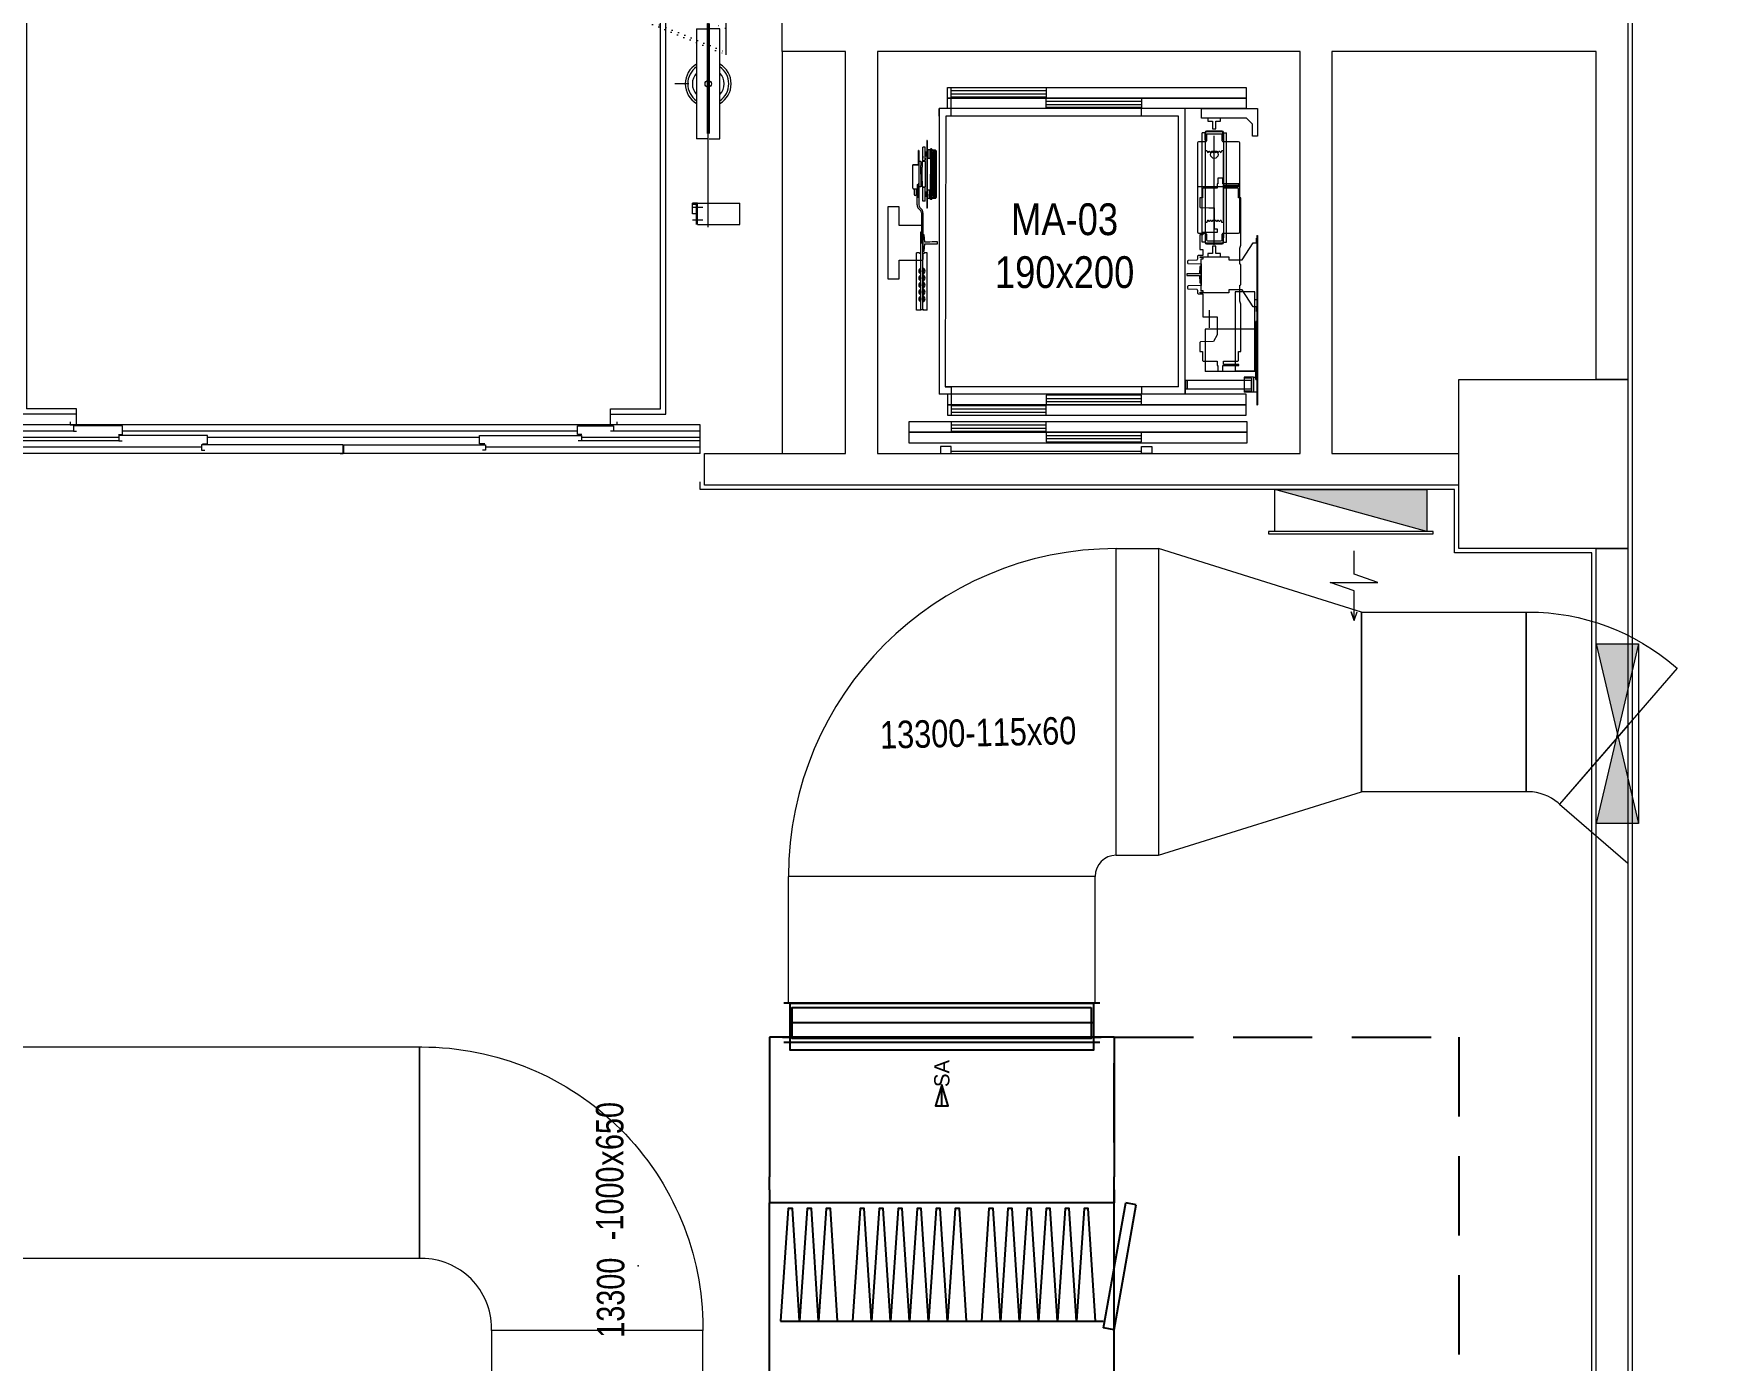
# Model space of a CAD drawing. Extents: x -2365 to 41970, y -230 to 8114.
# Drawn here: x 24722 to 25515, y 2729 to 3356 of the extents above; entities that cross this region are included whole.
import ezdxf
from ezdxf.enums import TextEntityAlignment as Align

# ---------------------------------------------------------------- set-up
doc = ezdxf.new("R2010")
doc.units = 0
doc.header["$LTSCALE"] = 25
doc.linetypes.add('DASHED', pattern=[0.75, 0.5, -0.25])
doc.linetypes.add('DOT2', pattern=[0.125, 0, -0.125])
doc.layers.get('0').update_dxf_attribs({"color": 9, "lineweight": 9})
for name, color, linetype, lineweight in [('00', 9, 'Continuous', 9), ('01', 9, 'Continuous', 9), ('05V', 9, 'Continuous', 9), ('06D', 9, 'Continuous', 9), ('09', 9, 'Continuous', 9), ('14', 9, 'Continuous', 9), ('20', 9, 'DOT2', 9), ('21', 9, 'Continuous', 9), ('32-ekipman', 8, 'Continuous', 9)]:
    doc.layers.add(name, color=color, linetype=linetype, lineweight=lineweight)
doc.styles.add('DEBI-BLOCK', font='arial.ttf', dxfattribs={"width": 0.8})
doc.styles.add('MuuM_TEXT-STANDART', font='ARIALN.TTF')
doc.styles.add('Y200-ARIAL', font='arial.ttf', dxfattribs={"width": 0.8})

# ---------------------------------------------------------------- blocks, each defined once
blk = doc.blocks.new('p-as-01')
at = {"layer": '06D'}
for p, q in [((-542.5, -67), (-542.5, -17)), ((-542.5, -17), (870, -17)), ((-542.5, -117), (-542.5, -67)), ((-542.5, -67), (870, -67)), ((870, -67), (-542.5, -67)), ((-525, -152), (-525, -17)), ((-525, -62), (-525, -17)), ((-525, -17), (-75, -17)), ((-525, -32), (-75, -32)), ((-525, -47), (-75, -47)), ((-75, -62), (-525, -62)), ((-75, -17), (-75, -62)), ((-75, -112), (-75, -67)), ((-75, -67), (375, -67)), ((375, -67), (375, -112)), ((870, -17), (870, -67)), ((870, -67), (870, -117)), ((582, -117), (-582, -117)), ((-582, -152), (-582, -117)), ((870, -117), (-582, -117)), ((-582, -120), (-582, -1432)), ((-550, -152), (-553.5, -1432)), ((550, -152), (-550, -152)), ((-75, -82), (375, -82)), ((-75, -97), (375, -97)), ((375, -112), (-75, -112)), ((375, -152), (375, -117)), ((550, -1432), (550, -152)), ((582, -1467), (582, -117)), ((660, -162), (660, -117)), ((660, -117), (925, -117)), ((925, -117), (925, -247)), ((720, -162), (660, -162)), ((676, -231), (662.5, -231)), ((662.5, -748.1), (662.5, -231)), ((676, -265), (676, -230)), ((679, -230), (679, -265)), ((757, -223), (683, -223)), ((683, -223), (757, -223)), ((757, -226), (683, -226)), ((690, -162), (690, -177)), ((750, -162), (690, -162)), ((690, -177), (712, -177)), ((712, -177), (712, -212)), ((712, -212), (728, -212)), ((872, -162), (720, -162)), ((728, -212), (728, -177)), ((728, -177), (750, -177)), ((750, -177), (750, -162)), ((761, -265), (761, -230)), ((764, -230), (764, -265)), ((764, -231), (777.5, -231)), ((777.5, -748.1), (777.5, -231)), ((900, -190), (872, -162)), ((900, -247), (900, -190)), ((-680, -377), (-680, -315.5)), ((-680, -315.5), (-680, -372)), ((-680, -315.5), (-678, -315.5)), ((-678, -315.5), (-680, -315.5)), ((-678, -377), (-678, -315.5)), ((-678, -315.5), (-678, -367)), ((-658, -364.5), (-658, -299.5)), ((-647, -299.5), (-658, -299.5)), ((-647, -364.5), (-647, -299.5)), ((-640, -267), (-640, -427)), ((-638, -267), (-640, -267)), ((-638, -267), (-638, -427)), ((-635, -312), (-635, -352)), ((-626, -312), (-635, -312)), ((-621, -307), (-626, -312)), ((-626, -312), (-626, -352)), ((-622, -308), (-622, -427)), ((-617.5, -307), (-621, -307)), ((-616.5, -308), (-617.5, -307)), ((-616.5, -308), (-616.5, -427)), ((-613, -313.5), (-599, -313.5)), ((-599, -313.5), (-613, -313.5)), ((-613, -315.5), (-613, -313.5)), ((-613, -313.5), (-613, -315.5)), ((-613, -315.5), (-599, -315.5)), ((-613, -315.5), (-599, -315.5)), ((-598, -318.7), (-598, -316.5)), ((-598, -316.5), (-598, -318.7)), ((-596, -316.5), (-596, -537.5)), ((-596, -537.5), (-596, -316.5)), ((676, -241.1), (676, -728.1)), ((679, -265), (676, -265)), ((678.5, -316.6), (680.5, -314.6)), ((678.5, -652.6), (678.5, -316.6)), ((680.5, -314.6), (684.3, -314.6)), ((684.3, -314.6), (685.8, -320.4)), ((720, -761.6), (720, -245.4)), ((754.2, -320.4), (755.7, -314.6)), ((755.7, -314.6), (759.5, -314.6)), ((759.5, -314.6), (761.5, -316.6)), ((764, -265), (761, -265)), ((761.5, -316.6), (761.5, -652.6)), ((764, -241.1), (764, -728.1)), ((925, -247), (900, -247)), ((-679, -382), (-706.1, -382)), ((-706.1, -493), (-706.1, -382)), ((-706.1, -383), (-678, -383)), ((-680, -372), (-678, -372)), ((-678, -372), (-680, -372)), ((-680, -377), (-680, -372)), ((-678, -377), (-680, -377)), ((-680, -377), (-678, -377)), ((-679, -382), (-679, -377)), ((-678, -367), (-678, -572.4)), ((-668, -367), (-678, -367)), ((-678, -367), (-678, -386.5)), ((-678, -372), (-678, -367)), ((-678, -377), (-678, -372)), ((-668, -367), (-668, -386.5)), ((-668, -427), (-668, -386.5)), ((-668, -396.5), (-668, -395.5)), ((-661.9, -427), (-661.9, -394.1)), ((-661.7, -394.1), (-661.9, -394.1)), ((-661.9, -395.2), (-661.9, -395.2)), ((-645.7, -367.5), (-661.7, -367.5)), ((-661.7, -367.5), (-661.7, -394.1)), ((-658, -342), (-658, -351)), ((-658, -360), (-658, -351)), ((-647, -364.5), (-658, -364.5)), ((-645.5, -320), (-647, -320)), ((-645.5, -344), (-647, -344)), ((-647, -350.9), (-647, -359.1)), ((-645.7, -394.1), (-645.7, -367.5)), ((-645.5, -320), (-645.5, -332)), ((-640, -322), (-645.5, -322)), ((-645.5, -332), (-645.5, -322)), ((-645.5, -332), (-645.5, -342)), ((-645.5, -344), (-645.5, -332)), ((-640, -342), (-645.5, -342)), ((-645.5, -427), (-645.5, -394.1)), ((-645.5, -395.2), (-645.5, -395.2)), ((-635, -322), (-638, -322)), ((-635, -342), (-638, -342)), ((-635, -332), (-635, -322)), ((-635, -332), (-635, -342)), ((-626, -352), (-635, -352)), ((-622, -356), (-626, -352)), ((-616.5, -318.5), (-613.9, -333.5)), ((-613.9, -520.5), (-613.9, -333.5)), ((-610.1, -333.5), (-613.9, -333.5)), ((-607.5, -318.5), (-610.1, -333.5)), ((-610.1, -333.5), (-610.1, -520.5)), ((-607.5, -535.5), (-607.5, -318.5)), ((-602, -318.5), (-607.5, -318.5)), ((-602, -318.5), (-602, -427)), ((-598, -318.7), (-598, -535.2)), ((-598, -318.7), (-598, -535.2)), ((690, -323.6), (690, -323.6)), ((694.2, -320.4), (694.8, -318.1)), ((694.8, -318.1), (697.2, -318.1)), ((697.2, -318.1), (697.8, -320.4)), ((702, -323.6), (702, -323.6)), ((706.2, -320.4), (706.8, -318.1)), ((706.8, -318.1), (709.2, -318.1)), ((709.2, -318.1), (709.8, -320.4)), ((714, -323.6), (714, -323.6)), ((718.2, -320.4), (718.8, -318.1)), ((718.8, -318.1), (721.2, -318.1)), ((721.2, -318.1), (721.8, -320.4)), ((726, -323.6), (726, -323.6)), ((730.2, -320.4), (730.8, -318.1)), ((730.8, -318.1), (733.2, -318.1)), ((733.2, -318.1), (733.8, -320.4)), ((738, -323.6), (738, -323.6)), ((742.2, -320.4), (742.8, -318.1)), ((742.8, -318.1), (745.2, -318.1)), ((745.2, -318.1), (745.8, -320.4)), ((750, -323.6), (750, -323.6)), ((-679, -477), (-679, -473.3)), ((-678, -448.9), (-678, -487)), ((-668, -427), (-668, -487)), ((-661.9, -459.9), (-661.9, -427)), ((-661.9, -458.8), (-661.9, -458.8)), ((-661.7, -459.9), (-661.9, -459.9)), ((-661.7, -459.9), (-661.7, -486.5)), ((-645.7, -486.5), (-645.7, -459.9)), ((-645.7, -459.9), (-645.5, -459.9)), ((-645.5, -459.9), (-645.5, -427)), ((-645.5, -458.8), (-645.5, -458.8)), ((-640, -427), (-640, -587)), ((-638, -427), (-638, -587)), ((-622, -546), (-622, -427)), ((-622, -432), (-622, -427)), ((-616.5, -546), (-616.5, -427)), ((-602, -535.5), (-602, -427)), ((-688.8, -498), (-701.1, -498)), ((-699, -498), (-699, -523.4)), ((-691, -498), (-691, -523.4)), ((-686, -572.4), (-686, -497.1)), ((-683.8, -476), (-684, -476)), ((-683.8, -493), (-683.8, -476)), ((-680, -477), (-680, -538.5)), ((-678, -477), (-680, -477)), ((-678, -477), (-680, -477)), ((-680, -482), (-680, -477)), ((-680, -538.5), (-680, -482)), ((-678, -482), (-680, -482)), ((-680, -482), (-678, -482)), ((-680, -538.5), (-678, -538.5)), ((-680, -538.5), (-678, -538.5)), ((-678, -477), (-678, -538.5)), ((-678, -482), (-678, -477)), ((-678, -538.5), (-678, -482)), ((-668, -487), (-678, -487)), ((-661.7, -486.5), (-645.7, -486.5)), ((-658, -554.5), (-658, -489.5)), ((-647, -489.5), (-658, -489.5)), ((-658, -550), (-658, -541)), ((-647, -554.5), (-658, -554.5)), ((-647, -554.5), (-647, -489.5)), ((-647, -503.1), (-647, -494.9)), ((-645.5, -510), (-647, -510)), ((-645.5, -534), (-647, -534)), ((-645.5, -510), (-645.5, -522)), ((-640, -512), (-645.5, -512)), ((-645.5, -522), (-645.5, -512)), ((-645.5, -534), (-645.5, -522)), ((-645.5, -522), (-645.5, -532)), ((-640, -532), (-645.5, -532)), ((-635, -512), (-638, -512)), ((-635, -532), (-638, -532)), ((-635, -542), (-635, -502)), ((-626, -502), (-635, -502)), ((-635, -522), (-635, -512)), ((-635, -522), (-635, -512)), ((-635, -522), (-635, -532)), ((-635, -522), (-635, -532)), ((-626, -542), (-635, -542)), ((-622, -498), (-626, -502)), ((-626, -542), (-626, -502)), ((-621, -547), (-626, -542)), ((-617.5, -547), (-621, -547)), ((-616.5, -546), (-617.5, -547)), ((-616.5, -535.5), (-613.9, -520.5)), ((-610.1, -520.5), (-613.9, -520.5)), ((-613, -538.5), (-599, -538.5)), ((-599, -538.5), (-613, -538.5)), ((-613, -538.5), (-613, -540.5)), ((-613, -538.5), (-613, -540.5)), ((-613, -540.5), (-599, -540.5)), ((-613, -540.5), (-599, -540.5)), ((-607.5, -535.5), (-610.1, -520.5)), ((-602, -535.5), (-607.5, -535.5)), ((-598, -535.2), (-598, -537.5)), ((-598, -535.2), (-598, -537.5)), ((640, -484.6), (840, -484.6)), ((-771, -582), (-825, -582)), ((-825, -582), (-825, -752)), ((-771, -670), (-771, -582)), ((-679, -589.3), (-670.5, -597.8)), ((-673.3, -583.7), (-665, -592)), ((-665.8, -609.1), (-665.8, -752)), ((-658, -608.9), (-658, -752)), ((-638, -587), (-640, -587)), ((-658, -670), (-771, -670)), ((-668, -1066), (-668, -699.5)), ((-668, -699.5), (-658, -699.5)), ((-658, -752), (-658, -670)), ((-658, -1066), (-658, -699.5)), ((-652, -713.5), (-658, -711)), ((-658, -711), (-658, -793)), ((-649.8, -748.2), (-652, -713.5)), ((680.5, -654.6), (678.5, -652.6)), ((684.3, -654.6), (680.5, -654.6)), ((685.8, -648.8), (684.3, -654.6)), ((690, -645.6), (690, -645.6)), ((694.8, -651.1), (694.2, -648.8)), ((697.2, -651.1), (694.8, -651.1)), ((697.8, -648.8), (697.2, -651.1)), ((702, -645.6), (702, -645.6)), ((706.8, -651.1), (706.2, -648.8)), ((709.2, -651.1), (706.8, -651.1)), ((709.8, -648.8), (709.2, -651.1)), ((714, -645.6), (714, -645.6)), ((718.8, -651.1), (718.2, -648.8)), ((721.2, -651.1), (718.8, -651.1)), ((721.8, -648.8), (721.2, -651.1)), ((726, -645.6), (726, -645.6)), ((730.8, -651.1), (730.2, -648.8)), ((733.2, -651.1), (730.8, -651.1)), ((733.8, -648.8), (733.2, -651.1)), ((738, -645.6), (738, -645.6)), ((742.8, -651.1), (742.2, -648.8)), ((745.2, -651.1), (742.8, -651.1)), ((745.8, -648.8), (745.2, -651.1)), ((750, -645.6), (750, -645.6)), ((755.7, -654.6), (754.2, -648.8)), ((759.5, -654.6), (755.7, -654.6)), ((761.5, -652.6), (759.5, -654.6)), ((-825, -752), (-825, -922)), ((-665.8, -752), (-658, -752)), ((-658, -834), (-658, -752)), ((-658, -752), (-658, -752)), ((-658, -793), (-652, -790.5)), ((-652, -790.5), (-649.8, -755.8)), ((-625.4, -748.2), (-649.8, -748.2)), ((-649.8, -755.8), (-625.4, -755.8)), ((-615.4, -747.5), (-625.4, -748.2)), ((-625.4, -755.8), (-615.4, -756)), ((-590, -747.5), (-615.4, -747.5)), ((-615.4, -756), (-590, -756.5)), ((-590, -756.5), (-590, -747.5)), ((676, -748.1), (662.5, -748.1)), ((679, -714.1), (676, -714.1)), ((676, -714.1), (676, -749.1)), ((679, -749.1), (679, -714.1)), ((757, -753.1), (683, -753.1)), ((757, -756.1), (683, -756.1)), ((683, -756.1), (757, -756.1)), ((728, -767.1), (712, -767.1)), ((712, -767.1), (712, -802.1)), ((728, -802.1), (728, -767.1)), ((764, -714.1), (761, -714.1)), ((761, -714.1), (761, -749.1)), ((764, -749.1), (764, -714.1)), ((764, -748.1), (777.5, -748.1)), ((852, -832.1), (904, -751.1)), ((904, -751.1), (920, -751.1)), ((920, -751.1), (920, -729.7)), ((920, -729.7), (925, -729.7)), ((925, -729.7), (925, -902.7)), ((-771, -922), (-771, -834)), ((-771, -834), (-658, -834)), ((-688, -1069.5), (-688, -799.5)), ((-674, -799.5), (-688, -799.5)), ((-674, -799.5), (-674, -801.5)), ((-673.5, -801.5), (-674, -801.5)), ((-673.5, -801.5), (-673.5, -800)), ((-673.5, -800), (-668.5, -800)), ((-668.5, -803.5), (-668.5, -800)), ((-668.5, -803.5), (-668, -803.5)), ((-668, -912.2), (-668, -799.5)), ((-658, -803.5), (-657.5, -803.5)), ((-658, -804.5), (-658, -829.5)), ((-657.5, -803.5), (-657.5, -800)), ((-657.5, -800), (-652.5, -800)), ((-652.5, -802.5), (-652.5, -800)), ((-652.5, -802.5), (-652, -802.5)), ((-638, -799.5), (-652, -799.5)), ((-652, -799.5), (-652, -802.5)), ((-638, -1069.5), (-638, -799.5)), ((652, -863.6), (649.8, -898.4)), ((658, -861.1), (652, -863.6)), ((653, -821.1), (653, -817.1)), ((653, -817.1), (788, -817.1)), ((668, -821.1), (653, -821.1)), ((658, -902.1), (658, -827.1)), ((658, -827.1), (668, -827.1)), ((658, -943.1), (658, -861.1)), ((668, -827.1), (668, -821.1)), ((712, -802.1), (690, -802.1)), ((690, -802.1), (690, -817.1)), ((690, -817.1), (750, -817.1)), ((750, -802.1), (728, -802.1)), ((750, -817.1), (750, -802.1)), ((788, -817.1), (788, -832.1)), ((788, -832.1), (852, -832.1)), ((-825, -922), (-771, -922)), ((-668, -876.9), (-672.5, -879.5)), ((-672.5, -879.5), (-672.5, -890.5)), ((-672.5, -890.5), (-668, -893.1)), ((-668, -909.9), (-672.5, -912.5)), ((-672.5, -912.5), (-672.5, -923.5)), ((-672.5, -923.5), (-668, -926.1)), ((-668, -942.9), (-672.5, -945.5)), ((-672.5, -945.5), (-672.5, -956.5)), ((-653.5, -879.5), (-658, -876.9)), ((-658, -893.1), (-653.5, -890.5)), ((-653.5, -912.5), (-658, -909.9)), ((-658, -926.1), (-653.5, -923.5)), ((-653.5, -945.5), (-658, -942.9)), ((-653.5, -890.5), (-653.5, -879.5)), ((-653.5, -923.5), (-653.5, -912.5)), ((-653.5, -956.5), (-653.5, -945.5)), ((615.4, -898.1), (590, -897.6)), ((590, -897.6), (590, -906.6)), ((590, -906.6), (615.4, -906.6)), ((625.4, -898.4), (615.4, -898.1)), ((615.4, -906.6), (625.4, -905.9)), ((649.8, -898.4), (625.4, -898.4)), ((625.4, -905.9), (649.8, -905.9)), ((649.8, -905.9), (652, -940.6)), ((652, -940.6), (658, -943.1)), ((658, -903.3), (658, -902.1)), ((658, -978.3), (658, -903.3)), ((925, -902.7), (925, -1075.7)), ((-672.5, -956.5), (-668, -959.1)), ((-668, -975.9), (-672.5, -978.5)), ((-672.5, -978.5), (-672.5, -989.5)), ((-672.5, -989.5), (-668, -992.1)), ((-668, -1008.9), (-672.5, -1011.5)), ((-672.5, -1011.5), (-672.5, -1022.5)), ((-672.5, -1022.5), (-668, -1025.1)), ((-658, -959.1), (-653.5, -956.5)), ((-653.5, -978.5), (-658, -975.9)), ((-658, -992.1), (-653.5, -989.5)), ((-653.5, -1011.5), (-658, -1008.9)), ((-658, -1025.1), (-653.5, -1022.5)), ((-653.5, -989.5), (-653.5, -978.5)), ((-653.5, -1022.5), (-653.5, -1011.5)), ((653, -988.3), (653, -984.3)), ((653, -984.3), (668, -984.3)), ((788, -988.3), (653, -988.3)), ((668, -978.3), (658, -978.3)), ((668, -984.3), (668, -978.3)), ((852, -973.3), (788, -973.3)), ((788, -973.3), (788, -988.3)), ((904, -1054.3), (852, -973.3)), ((-674, -1069.5), (-688, -1069.5)), ((-674, -1069.5), (-674, -1067.5)), ((-674, -1067.5), (-673.5, -1067.5)), ((-673.5, -1067.5), (-673.5, -1069)), ((-673.5, -1067.5), (-673.5, -1067.5)), ((-673.5, -1069), (-668.5, -1069)), ((-668.5, -1065.5), (-668.5, -1069)), ((-668.5, -1065.5), (-668, -1065.5)), ((-668, -1066), (-658, -1066)), ((-658, -1064.5), (-658, -1039.5)), ((-658, -1065.5), (-657.5, -1065.5)), ((-657.5, -1065.5), (-657.5, -1069)), ((-657.5, -1069), (-652.5, -1069)), ((-652.5, -1066.5), (-652.5, -1069)), ((-652.5, -1066.5), (-652, -1066.5)), ((-652, -1069.5), (-652, -1066.5)), ((-638, -1069.5), (-652, -1069.5)), ((920, -1054.3), (904, -1054.3)), ((920, -1075.7), (920, -1054.3)), ((925, -1075.7), (920, -1075.7)), ((592, -1402.1), (582, -1402.1)), ((582, -1402.1), (582, -1442.1)), ((592, -1442.1), (592, -1402.1)), ((896.6, -1402.1), (592, -1402.1)), ((592, -1402.1), (592, -1442.1)), ((896.6, -1442.1), (896.6, -1402.1)), ((-582, -1432), (-582, -1467)), ((870, -1467), (-582, -1467)), ((550, -1432), (-553.5, -1432)), ((-553.5, -1432), (-525, -1432)), ((-542.5, -1467), (-542.5, -1517)), ((-525, -1432), (-525, -1567)), ((375, -1472), (-75, -1472)), ((-75, -1472), (-75, -1517)), ((-75, -1487), (375, -1487)), ((-75, -1502), (375, -1502)), ((550, -1432), (375, -1432)), ((375, -1432), (375, -1467)), ((375, -1517), (375, -1472)), ((582, -1432), (582, -1467)), ((582, -1442.1), (592, -1442.1)), ((592, -1442.1), (896.6, -1442.1)), ((870, -1517), (870, -1467)), ((-542.5, -1517), (870, -1517)), ((870, -1517), (-542.5, -1517)), ((-542.5, -1517), (-542.5, -1567)), ((-542.5, -1567), (870, -1567)), ((-75, -1522), (-525, -1522)), ((-525, -1522), (-525, -1567)), ((-525, -1537), (-75, -1537)), ((-525, -1552), (-75, -1552)), ((-525, -1567), (-75, -1567)), ((-75, -1517), (375, -1517)), ((-75, -1567), (-75, -1522)), ((870, -1567), (870, -1517)), ((875, -1597), (-725, -1597)), ((-725, -1597), (-725, -1647)), ((875, -1647), (-725, -1647)), ((-725, -1647), (-725, -1697)), ((-725, -1647), (875, -1647)), ((-75, -1597), (-525, -1597)), ((-525, -1597), (-525, -1642)), ((-525, -1612), (-75, -1612)), ((-525, -1627), (-75, -1627)), ((-525, -1642), (-75, -1642)), ((-75, -1642), (-75, -1597)), ((375, -1647), (-75, -1647)), ((-75, -1647), (-75, -1692)), ((-75, -1662), (375, -1662)), ((375, -1692), (375, -1647)), ((875, -1647), (875, -1597)), ((875, -1697), (875, -1647)), ((-725, -1697), (875, -1697)), ((-525, -1714), (-575, -1714)), ((-575, -1714), (-575, -1747)), ((-525, -1747), (-525, -1714)), ((-525, -1737), (375, -1737)), ((-75, -1677), (375, -1677)), ((-75, -1692), (375, -1692)), ((375, -1714), (425, -1714)), ((375, -1747), (375, -1714)), ((425, -1714), (425, -1747)), ((-575, -1747), (-525, -1747)), ((425, -1747), (375, -1747))]:
    blk.add_line(p, q, dxfattribs=at)
at = {"layer": '06D', "ltscale": 15}
for p, q in [((752, -237), (688, -237)), ((640, -279), (640, -700.1)), ((678, -274), (645, -274)), ((683, -242), (683, -269)), ((757, -269), (757, -242)), ((835, -274), (762, -274)), ((840, -700.1), (840, -279)), ((645, -705.1), (678, -705.1)), ((683, -710.1), (683, -737.1)), ((757, -737.1), (757, -710.1)), ((762, -705.1), (835, -705.1)), ((688, -742.1), (752, -742.1))]:
    blk.add_line(p, q, dxfattribs=at)
at = {"layer": '06D', "ltscale": 0.25}
for p, q in [((737, -473.1), (734, -473.1)), ((734, -473.1), (734, -493.1)), ((761, -446.1), (737, -446.1)), ((737, -446.1), (737, -473.1)), ((761, -472.1), (761, -446.1)), ((836.5, -472.1), (761, -472.1)), ((836.5, -478.1), (836.5, -472.1)), ((664, -539.1), (652, -539.1)), ((652, -539.1), (652, -581.7)), ((667, -493.1), (664, -496.1)), ((664, -496.1), (664, -539.1)), ((734, -493.1), (667, -493.1)), ((764, -493.1), (764, -478.1)), ((764, -478.1), (836.5, -478.1)), ((831, -493.1), (764, -493.1)), ((834, -496.1), (831, -493.1)), ((834, -539.1), (834, -496.1)), ((846, -539.1), (834, -539.1)), ((846, -762.6), (846, -539.1)), ((654.9, -584.7), (694, -585.7)), ((694, -585.7), (719, -586.6)), ((719, -586.6), (719, -684.9)), ((666, -713.8), (651.5, -713.8)), ((651.5, -713.8), (651.5, -782.8)), ((733, -702.1), (666, -702.1)), ((666, -702.1), (666, -713.8)), ((719, -684.9), (733, -684.9)), ((733, -684.9), (733, -702.1)), ((651.5, -782.8), (665.5, -782.8)), ((665.5, -782.8), (665.5, -812.1)), ((841.5, -776.5), (846, -762.6)), ((841.5, -852.6), (841.5, -776.5)), ((593.8, -837.9), (593.8, -846.5)), ((636.7, -833.8), (596.7, -834.9)), ((596.7, -849.5), (658, -851)), ((636.7, -833.8), (636.7, -833.8)), ((640.8, -815.1), (640.8, -828.9)), ((665.5, -812.1), (643.8, -812.1)), ((658, -851), (658, -953.2)), ((843, -852.6), (841.5, -852.6)), ((846, -948.6), (846, -855.6)), ((-659, -920), (-659, -1004)), ((841.5, -1027.8), (841.5, -951.6)), ((841.5, -951.6), (843, -951.6)), ((593.8, -957.7), (593.8, -966.4)), ((658, -953.2), (596.7, -954.7)), ((596.7, -969.4), (636.7, -970.5)), ((636.7, -970.5), (636.7, -970.5)), ((640.8, -975.4), (640.8, -989.1)), ((643.8, -992.1), (666, -992.1)), ((666, -992.1), (666, -1102.1)), ((846, -1041.6), (841.5, -1027.8)), ((666, -1102.1), (733, -1102.1)), ((695, -1070.1), (695, -1154.1)), ((733, -1102.1), (733, -1187.1)), ((846, -1265.1), (846, -1041.6)), ((733, -1187.1), (715.8, -1217.9)), ((652, -1222.5), (652, -1265.1)), ((652, -1265.1), (664, -1265.1)), ((715.8, -1217.9), (654.9, -1219.6)), ((664, -1265.1), (664, -1308.1)), ((834, -1308.1), (834, -1265.1)), ((834, -1265.1), (846, -1265.1)), ((664, -1308.1), (667, -1311.1)), ((667, -1311.1), (734, -1311.1)), ((734, -1311.1), (734, -1331.1)), ((734, -1331.1), (737, -1331.1)), ((737, -1331.1), (737, -1358.1)), ((761, -1358.1), (761, -1332.1)), ((761, -1332.1), (836.5, -1332.1)), ((764, -1326.1), (764, -1311.1)), ((764, -1311.1), (831, -1311.1)), ((836.5, -1326.1), (764, -1326.1)), ((831, -1311.1), (834, -1308.1)), ((836.5, -1332.1), (836.5, -1326.1)), ((737, -1358.1), (761, -1358.1))]:
    blk.add_line(p, q, dxfattribs=at)
at = {"layer": '06D', "linetype": 'Continuous', "ltscale": 0.25}
for p, q in [((921, -717.1), (921, -1300.6)), ((921, -717.1), (925, -717.1)), ((925, -717.1), (925, -1299.7)), ((911, -982.6), (818, -982.6)), ((818, -982.6), (818, -1356.6)), ((911, -1356.6), (911, -982.6)), ((911, -1318.9), (911, -1018.9)), ((911, -1018.9), (921, -1018.9)), ((921, -1018.9), (921, -1318.9)), ((676, -1160.1), (676, -1360.1)), ((921, -1160.1), (676, -1160.1)), ((921, -1122.6), (916, -1122.6)), ((921, -1122.6), (916, -1122.6)), ((916, -1397.6), (916, -1122.6)), ((921, -1397.6), (921, -1122.6)), ((921, -1318.9), (911, -1318.9)), ((921, -1300.6), (921, -1309.1)), ((921, -1309.1), (921, -1315.1)), ((921, -1315.1), (921, -1322.6)), ((921, -1322.6), (921, -1517.1)), ((925, -1299.7), (925, -1309.1)), ((925, -1309.1), (925, -1315.1)), ((925, -1315.1), (925, -1323.5)), ((925, -1323.5), (925, -1517.1)), ((921, -1360.1), (676, -1360.1)), ((818, -1356.6), (911, -1356.6)), ((916, -1397.6), (921, -1397.6)), ((921, -1517.1), (925, -1517.1))]:
    blk.add_line(p, q, dxfattribs=at)
at = {"layer": '06D', "ltscale": 30}
for p, q in [((860.6, -1386.4), (860.6, -1457.9)), ((905, -1386.4), (860.6, -1386.4)), ((896.6, -1391.9), (860.6, -1391.9)), ((896.6, -1391.9), (896.6, -1452.4)), ((896.6, -1452.4), (860.6, -1452.4)), ((905, -1457.9), (860.6, -1457.9))]:
    blk.add_line(p, q, dxfattribs=at)
at = {"layer": '06D', "ltscale": 6}
for p, q in [((905, -1386.4), (905, -1457.9)), ((905, -1387.1), (925, -1387.1)), ((923, -1387.1), (923, -1457.1)), ((925, -1387.1), (925, -1457.1)), ((925, -1457.1), (905, -1457.1))]:
    blk.add_line(p, q, dxfattribs=at)
at = {"layer": '06D'}
for centre, radius in [((720, -334.6), 17.5), ((-612, -327), 3), ((-612, -527), 3)]:
    blk.add_circle(centre, radius, dxfattribs=at)
for centre, radius, start, end in [((683, -230), 7, 90, 180), ((683, -230), 4, 90, 180), ((688, -242), 5, 90, 180), ((752, -242), 5, 0, 90), ((757, -230), 7, 0, 90), ((757, -230), 4, 0, 90), ((-599, -316.5), 3, 0, 90), ((-599, -316.5), 3, 0, 90), ((-599, -316.5), 1, 0, 90), ((-599, -316.5), 1, 0, 90), ((645, -279), 5, 90, 180), ((678, -269), 5, 270, 0), ((762, -269), 5, 180, 270), ((835, -279), 5, 0, 90), ((-612, -327), 3, 0, 180), ((-612, -327), 3, 180, 0), ((690, -319.3), 4.3, 195, 270), ((690, -319.3), 4.3, 270, 344.99999), ((702, -319.3), 4.3, 195, 270), ((702, -319.3), 4.3, 270, 344.99999), ((714, -319.3), 4.3, 195, 270), ((714, -319.3), 4.3, 270, 344.99999), ((726, -319.3), 4.3, 195, 270), ((726, -319.3), 4.3, 270, 344.99999), ((738, -319.3), 4.3, 195, 270), ((738, -319.3), 4.3, 270, 344.99999), ((750, -319.3), 4.3, 195, 270), ((750, -319.3), 4.3, 270, 345), ((-684, -470), 6, 270, 0), ((-701.1, -493), 5, 180, 270), ((-695, -523.4), 4, 180, 0), ((-688.8, -493), 5, 270, 0), ((-612, -527), 3, 0, 180), ((-612, -527), 3, 180, 0), ((-599, -537.5), 1, 270, 0), ((-599, -537.5), 3, 270, 0), ((-599, -537.5), 3, 270, 0), ((-599, -537.5), 1, 270, 0), ((-662, -572.4), 24, 180, 225), ((-662, -572.4), 16, 180, 225), ((-681.8, -609.1), 16, 0, 45), ((-682, -608.9), 24, 0, 45), ((645, -700.1), 5, 180, 270), ((678, -710.1), 5, 0, 90), ((690, -649.9), 4.3, 90, 165.00001), ((690, -649.9), 4.3, 15, 90), ((702, -649.9), 4.3, 90, 165.00001), ((702, -649.9), 4.3, 15, 90), ((714, -649.9), 4.3, 90, 165.00001), ((714, -649.9), 4.3, 15, 90), ((726, -649.9), 4.3, 90, 165.00001), ((726, -649.9), 4.3, 15, 90), ((738, -649.9), 4.3, 90, 165.00001), ((738, -649.9), 4.3, 15, 90), ((750, -649.9), 4.3, 90, 165.00001), ((750, -649.9), 4.3, 15, 90), ((762, -710.1), 5, 90, 180), ((835, -700.1), 5, 270, 0), ((683, -749.1), 7, 180, 270), ((683, -749.1), 4, 180, 270), ((688, -737.1), 5, 180, 270), ((752, -737.1), 5, 270, 0), ((757, -749.1), 4, 270, 0), ((757, -749.1), 7, 270, 0), ((-663, -885), 15, 109.47122, 250.52878), ((-663, -885), 15, 289.47122, 70.52878), ((-663, -918), 15, 109.47122, 250.52878), ((-663, -951), 15, 109.47122, 250.52878), ((-663, -885), 9.5, 121.75686, 238.24314), ((-663, -918), 9.5, 121.75686, 238.24314), ((-663, -951), 9.5, 121.75686, 238.24314), ((-663, -885), 6, 146.44269, 213.55731), ((-663, -918), 6, 146.44269, 213.55731), ((-663, -951), 6, 146.44269, 213.55731), ((-663, -885), 9.5, 301.75686, 58.24314), ((-663, -885), 6, 326.44269, 33.55731), ((-663, -918), 15, 289.47122, 70.52878), ((-663, -918), 9.5, 301.75686, 58.24314), ((-663, -918), 6, 326.44269, 33.55731), ((-663, -951), 15, 289.47122, 70.52878), ((-663, -951), 9.5, 301.75686, 58.24314), ((-663, -951), 6, 326.44269, 33.55731), ((-663, -984), 15, 109.47122, 250.52878), ((-663, -1017), 15, 109.47122, 250.52878), ((-663, -984), 9.5, 121.75686, 238.24314), ((-663, -1017), 9.5, 121.75686, 238.24314), ((-663, -984), 6, 146.44269, 213.55731), ((-663, -1017), 6, 146.44269, 213.55731), ((-663, -984), 15, 289.47122, 70.52878), ((-663, -984), 9.5, 301.75686, 58.24314), ((-663, -984), 6, 326.44269, 33.55731), ((-663, -1017), 15, 289.47122, 70.52878), ((-663, -1017), 9.5, 301.75686, 58.24314), ((-663, -1017), 6, 326.44269, 33.55731)]:
    blk.add_arc(centre, radius, start, end, dxfattribs=at)
at = {"layer": '06D', "ltscale": 0.25}
for centre, radius, start, end in [((655, -581.7), 2.98, 180, 268.47593), ((596.8, -837.9), 3, 91.5, 180), ((596.8, -846.5), 2.99, 180, 268.61375), ((635.8, -828.9), 5, 280.303, 360), ((643.8, -815.1), 3, 90, 180), ((843, -855.6), 3, 360, 90), ((843, -948.6), 3, 270, 0), ((596.8, -957.7), 3, 91.38625, 180), ((596.8, -966.4), 3, 180, 268.5), ((635.8, -975.4), 5, 360, 79.697), ((643.8, -989.1), 3, 180, 270), ((655, -1222.5), 2.98, 91.52407, 180)]:
    blk.add_arc(centre, radius, start, end, dxfattribs=at)
blk = doc.blocks.new('p-kolon-80x80-vw')
at = {"layer": '01'}
blk.add_lwpolyline([(-40, -40), (-40, 40), (40, 40), (40, -40)], close=True, dxfattribs=at)
blk = doc.blocks.new('NPU240')
for p, q in [((0, -120), (0, 120)), ((0, 120), (85, 120)), ((9.5, -92.2), (9.5, 92.2)), ((21.4, 105.2), (79.1, 110.2)), ((85, 120), (85, 116.7)), ((0, -120), (85, -120)), ((21.4, -105.2), (79.1, -110.2)), ((85, -120), (85, -116.7))]:
    blk.add_line(p, q)
for centre, radius, start, end in [((22.5, 92.2), 13, 95, 180), ((78.5, 116.7), 6.5, 275, 0), ((22.5, -92.2), 13, 180, 265), ((78.5, -116.7), 6.5, 0, 85)]:
    blk.add_arc(centre, radius, start, end)
blk = doc.blocks.new('asansr-acilmayan')
for p in [(1926.2, 24884.45), (1926.2, 24884.45), (1926.2, 24884.45), (1926.2, 24866.45)]:
    blk.add_point(p)
at = {"layer": '06D'}
for p, q in [((1593.7, 25263.7), (1593.7, 25277.2)), ((1931.2, 25277.2), (1593.7, 25277.2)), ((1695.35, 25274.2), (1593.7, 25274.2)), ((1931.2, 25274.2), (1829.65, 25274.2)), ((1931.2, 25277.2), (1931.2, 25263.7)), ((1656.2, 25271.2), (1593.7, 25271.2)), ((1656.2, 25268.7), (1593.7, 25268.7)), ((1634.7, 25266.7), (1593.7, 25266.7)), ((1873.2, 25266.7), (1658, 25266.7)), ((1826.8, 25271.2), (1698.2, 25271.2)), ((1826.8, 25268.7), (1698.2, 25268.7)), ((1931.2, 25271.2), (1875, 25271.2)), ((1931.2, 25268.7), (1875, 25268.7)), ((1931.2, 25266.7), (1890.2, 25266.7)), ((1931.2, 25263.7), (1593.7, 25263.7)), ((1610, 25258.7), (1610, 24624.2)), ((1636.2, 25258.7), (1610, 25258.7)), ((1636.2, 25258.7), (1636.2, 25256.2)), ((1888.7, 25258.7), (1888.7, 25256.2)), ((1888.7, 25258.7), (1915, 25258.7)), ((1915, 24624.2), (1915, 25258.7)), ((1612.5, 25256.2), (1612.5, 24626.7)), ((1636.2, 25256.2), (1612.5, 25256.2)), ((1888.7, 25256.2), (1912.5, 25256.2)), ((1912.5, 24626.7), (1912.5, 25256.2)), ((1567.5, 25037.45), (1572.5, 25037.45)), ((1570, 25039.45), (1575, 25039.45)), ((1570, 25039.45), (1570, 25029.45)), ((1570.5, 25039.45), (1570.5, 25029.45)), ((1575, 25039.45), (1575, 25029.45)), ((1567.5, 25028.95), (1572.5, 25028.95)), ((1570, 25031.95), (1597.5, 25031.95)), ((1570, 25027.55), (1597.5, 25027.55)), ((1590, 25031.95), (1590, 24898.95)), ((1597.5, 25031.95), (1597.5, 25026.95)), ((1570, 25026.95), (1597.5, 25026.95)), ((1570, 25026.95), (1575, 25026.95)), ((1584.5, 24996.45), (1584.5, 24944.45)), ((1589.5, 24996.45), (1584.5, 24996.45)), ((1589.5, 24944.45), (1589.5, 24996.45)), ((1590.5, 24944.45), (1590.5, 24996.45)), ((1590.5, 24996.45), (1595.5, 24996.45)), ((1595.5, 24944.45), (1595.5, 24996.45)), ((1574.15, 24970.45), (1605.85, 24970.45)), ((1583.54, 24964.75), (1583.57, 24942.45)), ((1584.5, 24944.45), (1589.5, 24944.45)), ((1595.5, 24944.45), (1590.5, 24944.45)), ((1567.5, 24911.95), (1572.5, 24911.95)), ((1570, 24913.95), (1597.5, 24913.95)), ((1570, 24903.95), (1570, 24913.95)), ((1570, 24913.95), (1575, 24913.95)), ((1570, 24913.35), (1597.5, 24913.35)), ((1570, 24908.95), (1597.5, 24908.95)), ((1570.5, 24903.95), (1570.5, 24913.95)), ((1575, 24903.95), (1575, 24913.95)), ((1597.5, 24908.95), (1597.5, 24913.95)), ((1567.5, 24905.95), (1572.5, 24905.95)), ((1570, 24903.95), (1575, 24903.95)), ((1592.5, 24887.45), (1592.5, 24895.95)), ((1932.5, 24887.45), (1932.5, 24895.95)), ((1573.8, 24864.95), (1573.8, 24885.95)), ((1573.8, 24885.95), (1581.8, 24885.95)), ((1581.3, 24885.95), (1581.3, 24864.95)), ((1581.8, 24885.95), (1581.8, 24864.95)), ((1926.2, 24885.95), (1926.2, 24864.95)), ((1943.2, 24885.95), (1926.2, 24885.95)), ((1943.2, 24864.95), (1943.2, 24885.95)), ((1943.7, 24864.95), (1943.7, 24885.95)), ((1572.5, 24880.45), (1567.5, 24880.45)), ((1570, 24867.45), (1570, 24883.45)), ((1570, 24883.45), (1578, 24883.45)), ((1570.5, 24867.45), (1570.5, 24883.45)), ((1578, 24883.45), (1578, 24867.45)), ((1927.5, 24880.45), (1932.5, 24880.45)), ((1929.5, 24883.45), (1929.5, 24867.45)), ((1947, 24883.45), (1930, 24883.45)), ((1930, 24883.45), (1930, 24867.45)), ((1947, 24867.45), (1947, 24883.45)), ((1572.5, 24870.45), (1567.5, 24870.45)), ((1927.5, 24870.45), (1932.5, 24870.45)), ((1578, 24867.45), (1570, 24867.45)), ((1581.8, 24864.95), (1573.8, 24864.95)), ((1592.5, 24863.45), (1592.5, 24854.95)), ((1926.2, 24864.95), (1943.2, 24864.95)), ((1930, 24867.45), (1947, 24867.45)), ((1932.5, 24863.45), (1932.5, 24854.95)), ((1932.5, 24844.95), (1927.5, 24844.95)), ((1929.5, 24846.95), (1929.5, 24836.95)), ((1930, 24846.95), (1930, 24836.95)), ((1930, 24846.95), (1950, 24846.95)), ((1935, 24712.7), (1935, 24845.7)), ((1950, 24846.95), (1950, 24836.95)), ((1930, 24841.95), (1927.5, 24841.95)), ((1927.5, 24841.95), (1927.5, 24836.95)), ((1932.5, 24838.95), (1927.5, 24838.95)), ((1930, 24837.55), (1927.5, 24837.55)), ((1930, 24836.95), (1927.5, 24836.95)), ((1930, 24836.95), (1950, 24836.95)), ((1943.45, 24794.17), (1943.45, 24816.46)), ((1929.5, 24806.45), (1929.5, 24754.45)), ((1929.5, 24806.45), (1934.5, 24806.45)), ((1934.5, 24808.95), (1934.5, 24756.95)), ((1935.5, 24808.95), (1935.5, 24756.95)), ((1940.5, 24806.45), (1935.5, 24806.45)), ((1940.5, 24754.45), (1940.5, 24806.45)), ((1925.85, 24780.45), (1919.15, 24780.45)), ((1934.5, 24754.45), (1929.5, 24754.45)), ((1935.5, 24754.45), (1940.5, 24754.45)), ((1930, 24723.95), (1927.5, 24723.95)), ((1927.5, 24718.95), (1927.5, 24723.95)), ((1930, 24723.35), (1927.5, 24723.35)), ((1932.5, 24721.95), (1927.5, 24721.95)), ((1930, 24718.95), (1927.5, 24718.95)), ((1929.5, 24713.95), (1929.5, 24723.95)), ((1930, 24723.95), (1950, 24723.95)), ((1930, 24713.95), (1930, 24723.95)), ((1950, 24713.95), (1950, 24723.95)), ((1932.5, 24715.95), (1927.5, 24715.95)), ((1930, 24713.95), (1950, 24713.95)), ((1636.2, 24624.2), (1610, 24624.2)), ((1636.2, 24626.7), (1612.5, 24626.7)), ((1636.2, 24624.2), (1636.2, 24626.7)), ((1888.7, 24624.2), (1888.7, 24626.7)), ((1888.7, 24626.7), (1912.5, 24626.7)), ((1888.7, 24624.2), (1915, 24624.2)), ((1593.7, 24619.2), (1593.7, 24605.7)), ((1931.2, 24619.2), (1593.7, 24619.2)), ((1634.7, 24616.2), (1593.7, 24616.2)), ((1873.2, 24616.2), (1658, 24616.2)), ((1931.2, 24616.2), (1890.2, 24616.2)), ((1931.2, 24605.7), (1931.2, 24619.2)), ((1656.2, 24613.2), (1593.7, 24613.2)), ((1656.2, 24611.7), (1593.7, 24611.7)), ((1695.35, 24608.7), (1593.7, 24608.7)), ((1826.8, 24613.2), (1698.2, 24613.2)), ((1931.2, 24608.7), (1829.65, 24608.7)), ((1931.2, 24613.2), (1875, 24613.2)), ((1931.2, 24611.7), (1875, 24611.7)), ((1931.2, 24605.7), (1593.7, 24605.7))]:
    blk.add_line(p, q, dxfattribs=at)
for points in [[(1760.85, 25277.2), (1762.35, 25277.2), (1762.35, 25273.2), (1695.35, 25273.2), (1695.35, 25275.7), (1696.85, 25275.7)], [(1764.15, 25277.2), (1762.65, 25277.2), (1762.65, 25273.2), (1829.65, 25273.2), (1829.65, 25275.7), (1828.15, 25275.7)], [(1656, 25268.2), (1658, 25268.2), (1658, 25264.2), (1634.7, 25264.2), (1634.7, 25266.7), (1636.2, 25266.7)], [(1695.7, 25272.7), (1698.2, 25272.7), (1698.2, 25268.7), (1656.2, 25268.7), (1656.2, 25271.2), (1657.7, 25271.2)], [(1829.3, 25272.7), (1826.8, 25272.7), (1826.8, 25268.7), (1875, 25268.7), (1875, 25271.2), (1873.5, 25271.2)], [(1875.2, 25268.2), (1873.2, 25268.2), (1873.2, 25264.2), (1890.2, 25264.2), (1890.2, 25266.7), (1888.7, 25266.7)], [(1633.2, 25262.2), (1633.2, 25263.7), (1636.2, 25263.7), (1636.2, 25258.7)], [(1891.7, 25262.2), (1891.7, 25263.7), (1888.7, 25263.7), (1888.7, 25258.7)], [(1633.2, 24620.7), (1633.2, 24619.2), (1636.2, 24619.2), (1636.2, 24624.2)], [(1891.7, 24620.7), (1891.7, 24619.2), (1888.7, 24619.2), (1888.7, 24624.2)], [(1656, 24614.7), (1658, 24614.7), (1658, 24618.7), (1634.7, 24618.7), (1634.7, 24616.2), (1636.2, 24616.2)], [(1875.2, 24614.7), (1873.2, 24614.7), (1873.2, 24618.7), (1890.2, 24618.7), (1890.2, 24616.2), (1888.7, 24616.2)], [(1695.7, 24610.2), (1698.2, 24610.2), (1698.2, 24614.2), (1656.2, 24614.2), (1656.2, 24611.7), (1657.7, 24611.7)], [(1760.85, 24605.7), (1762.35, 24605.7), (1762.35, 24609.7), (1695.35, 24609.7), (1695.35, 24607.2), (1696.85, 24607.2)], [(1764.15, 24605.7), (1762.65, 24605.7), (1762.65, 24609.7), (1829.65, 24609.7), (1829.65, 24607.2), (1828.15, 24607.2)], [(1829.3, 24610.2), (1826.8, 24610.2), (1826.8, 24614.2), (1875, 24614.2), (1875, 24611.7), (1873.5, 24611.7)]]:
    blk.add_lwpolyline(points, dxfattribs=at)
for centre in [(1590, 24970.45), (1935, 24780.45)]:
    blk.add_circle(centre, 1.5, dxfattribs=at)
for centre, radius, start, end in [((1590, 24970.45), 10.85, 120.45839, 239.54161), ((1590, 24970.45), 10.85, 300.45839, 59.54161), ((1590, 24970.45), 9.7, 124.54201, 235.45799), ((1590, 24970.45), 7.5, 137.16657, 222.83343), ((1590, 24970.45), 9.7, 304.54201, 55.45799), ((1590, 24970.45), 7.5, 317.16657, 42.83343), ((1935, 24780.45), 10.85, 120.45839, 239.54161), ((1935, 24780.45), 10.85, 300.45839, 59.54161), ((1935, 24780.45), 9.7, 124.54201, 235.45799), ((1935, 24780.45), 7.5, 137.16657, 222.83343), ((1935, 24780.45), 9.7, 304.54201, 55.45799), ((1935, 24780.45), 7.5, 317.16657, 42.83343)]:
    blk.add_arc(centre, radius, start, end, dxfattribs=at)
for p in [(1573.8, 24884.45), (1943.2, 24884.45), (1573.8, 24866.45), (1573.8, 24866.45), (1573.8, 24866.45), (1581.8, 24866.45)]:
    blk.add_point(p, dxfattribs=at)
at = {"layer": '20'}
for p, q in [((1583.57, 24964.74), (1943.45, 24816.46)), ((1579.13, 24956.66), (1943.45, 24806.57)), ((1583.54, 24963.56), (1943.02, 24815.45)), ((1583.57, 24942.45), (1943.45, 24794.17)), ((1584, 24943.47), (1943.45, 24795.37)), ((1592.5, 24895.95), (1860, 24895.95)), ((1880, 24895.95), (1860, 24895.95)), ((1932.5, 24895.95), (1860, 24895.95)), ((1592.5, 24888.35), (1932.5, 24888.35)), ((1592.5, 24887.45), (1860, 24887.45)), ((1924, 24887.45), (1860, 24887.45)), ((1570, 24875.45), (1930, 24875.45)), ((1592.5, 24863.45), (1924, 24863.45)), ((1592.5, 24862.55), (1932.5, 24862.55)), ((1592.5, 24854.95), (1862.5, 24854.95)), ((1932.5, 24854.95), (1860, 24854.95))]:
    blk.add_line(p, q, dxfattribs=at)
at = {"layer": '06D', "xscale": 0.0999999999985448, "yscale": 0.0999999999985448, "zscale": 0.0999999999985448}
blk.add_blockref('NPU240', (1592.5, 24875.45), dxfattribs=at)
at = {"layer": '06D', "xscale": 0.0999999999985448, "yscale": 0.0999999999985448, "zscale": 0.0999999999985448, "rotation": 180}
blk.add_blockref('NPU240', (1932.5, 24875.45), dxfattribs=at)
blk = doc.blocks.new('p-krt-yangindolabi_vw')
at = {"layer": '09'}
h = blk.add_hatch(color=252, dxfattribs=at)
h.dxf.hatch_style = 1
h.paths.add_polyline_path([(0, 20), (-72, 0), (0, 0)])
at = {"linetype": 'Continuous'}
blk.add_lwpolyline([(-35.91, 57.95), (-34.5, 61.93), (-34.5, 47.91), (-45.75, 43.98), (-23.25, 43.98), (-34.5, 40.04), (-34.5, 29.14)], dxfattribs=at)
for points in [[(-34.5, 61.93), (-35.91, 57.95)], [(-34.5, 61.93), (-33.09, 57.95)]]:
    blk.add_lwpolyline(points)
for points in [[(-72, 20), (-75, 20), (-75, 21), (3, 21), (3, 20)], [(-72, 0), (0, 0), (0, 20), (-72, 20)], [(0, 20), (-72, 0), (0, 0)]]:
    blk.add_lwpolyline(points, close=True)
blk = doc.blocks.new('DEBI001')
at = {"extrusion": (-1, 0, 2e-16)}
blk.add_point((0, 0), dxfattribs=at)
at = {"style": 'DEBI-BLOCK', "width": 0.75, "flags": 8}
for tag, p in [('DEBI', (0.3, 0.2)), ('-', (1.277, 0.2))]:
    blk.add_attdef(tag, text='', height=1, dxfattribs=at).set_placement(p, align=Align.BOTTOM_RIGHT)
blk.add_attdef('KESITX', text='', height=1, dxfattribs=at).set_placement((3.614, 1.533), align=Align.TOP_RIGHT)
at = {"style": 'DEBI-BLOCK', "width": 0.8, "flags": 8}
blk.add_attdef('X', text='', height=1, dxfattribs=at).set_placement((3.918, 1.533), align=Align.TOP_CENTER)
at = {"style": 'DEBI-BLOCK', "width": 0.75, "flags": 8}
blk.add_attdef('KESITY', text='', height=1, dxfattribs=at).set_placement((4.213, 1.533), align=Align.TOP_LEFT)
at = {"style": 'DEBI-BLOCK', "width": 0.75, "flags": 9}
blk.add_attdef('ID', text='', height=0.3, dxfattribs=at).set_placement((0, 0), align=Align.MIDDLE)
blk = doc.blocks.new('p-2.mekanik_cihaz')
h = blk.add_hatch(color=256)
h.paths.add_polyline_path([(4075, -827.5), (4085, -785), (4065, -785)])
h.paths.add_polyline_path([(4065, -870), (4085, -870), (4075, -827.5)])
at = {"ltscale": 10}
for p, q in [((3838, -740), (3858, -740)), ((3838, -885), (3838, -740)), ((3858, -740), (3858, -885)), ((3858, -740), (3858, -885)), ((3954, -770), (3858, -740)), ((3954, -770), (3954, -855)), ((3858, -885), (3954, -855)), ((3838, -885), (3858, -885)), ((3683, -955), (3683, -895)), ((3828, -895), (3683, -895)), ((3828, -955), (3828, -895))]:
    blk.add_line(p, q, dxfattribs=at)
for p, q in [((4085, -785), (4065, -870)), ((4065, -785), (4085, -870))]:
    blk.add_line(p, q)
at = {"lineweight": -3}
for p, q in [((3830.2, -955), (3680.8, -955)), ((3827.2, -964.3), (3683.8, -964.3)), ((3674, -971), (3674, -977.1)), ((3837, -971), (3674, -971)), ((3830.2, -973.5), (3680.8, -973.5)), ((3837, -971), (3837, -977.1)), ((3674, -977.1), (3674, -1037.1)), ((3837, -977.1), (3837, -1037.1)), ((3674, -1043.2), (3674, -1037.1)), ((3837, -1043.2), (3837, -1037.1)), ((3674, -1043.2), (3674, -1049.3)), ((3837, -1043.2), (3837, -1049.3)), ((3674, -1109.3), (3674, -1049.3)), ((3837, -1049.3), (3674, -1049.3)), ((3832, -1108.5), (3842.5, -1049.4)), ((3837, -1109.3), (3837, -1049.3)), ((3837, -1109.3), (3847.4, -1050.2)), ((3847.4, -1050.2), (3842.5, -1049.4)), ((3674, -1159.3), (3674, -1109.3)), ((3679.2, -1105.3), (3709.8, -1105.3)), ((3709.8, -1105.3), (3770.8, -1105.3)), ((3770.8, -1105.3), (3831.8, -1105.3)), ((3837, -1109.3), (3832, -1108.5)), ((3837, -1159.3), (3837, -1109.3))]:
    blk.add_line(p, q, dxfattribs=at)
for points in [[(4031.92, -855), (3954, -855), (3954, -770), (4031.92, -770)], [(4065, -785), (4085, -785), (4085, -870), (4065, -870)], [(3508.5, -1075.62), (3180.45, -1075.62), (3180.45, -975.62), (3508.5, -975.62)], [(3674, -1752), (3674, -971), (3837, -971), (3837, -1752)], [(3542.5, -1109.62), (3542.5, -1135.6), (3642.5, -1135.6), (3642.5, -1109.62)]]:
    blk.add_lwpolyline(points, close=True)
for points in [[(4047.74, -860.89), (4046.99, -860.24, 0.180166), (4032.92, -855), (4031.92, -855), (4031.92, -770), (4032.92, -770, -0.180166), (4102.59, -795.94), (4103.34, -796.6)], [(3542.5, -1109.62), (3542.5, -1108.62, 0.414214), (3509.5, -1075.62), (3508.5, -1075.62), (3508.5, -975.62), (3509.5, -975.62, -0.414214), (3642.5, -1108.62), (3642.5, -1109.62)]]:
    blk.add_lwpolyline(points, format="xyb", close=True)
blk.add_lwpolyline([(4080, -823.59), (4047.74, -860.89), (4080, -888.79)])
for points in [[(3827.2, -955), (3827.2, -973.5), (3683.7, -973.5), (3683.7, -955), (3827.2, -955)], [(3826.2, -956.9), (3826.2, -971.7), (3684.7, -971.7), (3684.7, -956.9), (3826.2, -956.9)], [(3830.9, -971), (3830.9, -971), (3680.1, -971), (3680.1, -971), (3830.9, -971)], [(3827.2, -971), (3827.2, -977.1), (3683.7, -977.1), (3683.7, -971), (3827.2, -971)]]:
    blk.add_lwpolyline(points, close=True, dxfattribs=at)
at = {"linetype": 'DASHED', "lineweight": -3, "ltscale": 3}
blk.add_lwpolyline([(3837, -1752), (3837, -971), (4000, -971), (4000, -1752)], close=True, dxfattribs=at)
at = {"lineweight": -3}
for points in [[(3755.5, -1003.5), (3755.5, -993.5), (3752.5, -1003.5), (3758.5, -1003.5), (3755.5, -993.5)], [(3706.2, -1105.3), (3702.8, -1052), (3700.8, -1052), (3697.2, -1105.3), (3693.8, -1052), (3691.8, -1052), (3688.2, -1105.3), (3684.8, -1052), (3682.8, -1052), (3679.2, -1105.3)], [(3767.2, -1105.3), (3763.8, -1052), (3761.8, -1052), (3758.2, -1105.3), (3754.8, -1052), (3752.8, -1052), (3749.2, -1105.3), (3745.8, -1052), (3743.8, -1052), (3740.2, -1105.3), (3736.8, -1052), (3734.8, -1052), (3731.2, -1105.3), (3727.8, -1052), (3725.8, -1052), (3722.2, -1105.3), (3718.8, -1052), (3716.8, -1052), (3713.2, -1105.3)], [(3828.2, -1105.3), (3824.8, -1052), (3822.8, -1052), (3819.2, -1105.3), (3815.8, -1052), (3813.8, -1052), (3810.2, -1105.3), (3806.8, -1052), (3804.8, -1052), (3801.2, -1105.3), (3797.8, -1052), (3795.8, -1052), (3792.2, -1105.3), (3788.8, -1052), (3786.8, -1052), (3783.2, -1105.3), (3779.8, -1052), (3777.8, -1052), (3774.2, -1105.3)]]:
    blk.add_lwpolyline(points, dxfattribs=at)
at = {"ltscale": 10}
for radius in [155, 10]:
    blk.add_arc((3838, -895), radius, 90, 180, dxfattribs=at)
ref = blk.add_blockref('DEBI001', (3611.82, -1079.15), dxfattribs=dict(xscale=13, yscale=13, zscale=13, rotation=90))
ref.add_attrib('-', '-', dxfattribs={"height": 13, "rotation": 90, "style": 'DEBI-BLOCK', "width": 0.75, "flags": 8}).set_placement((3609.22, -1062.55), align=Align.BOTTOM_RIGHT)
ref.add_attrib('KESITY', '650', dxfattribs={"height": 13, "rotation": 90, "style": 'DEBI-BLOCK', "width": 0.75, "flags": 8}).set_placement((3591.88, -1024.38), align=Align.TOP_LEFT)
ref.add_attrib('X', 'x', dxfattribs={"height": 13, "rotation": 90, "style": 'DEBI-BLOCK', "width": 0.8, "flags": 8}).set_placement((3591.88, -1028.22), align=Align.TOP_CENTER)
ref.add_attrib('DEBI', '13300', dxfattribs={"height": 13, "rotation": 90, "style": 'DEBI-BLOCK', "width": 0.75, "flags": 8}).set_placement((3609.22, -1075.25), align=Align.BOTTOM_RIGHT)
ref.add_attrib('KESITX', '1000', dxfattribs={"height": 13, "rotation": 90, "style": 'DEBI-BLOCK', "width": 0.75, "flags": 8}).set_placement((3591.88, -1032.17), align=Align.TOP_RIGHT)
at = {"style": 'Y200-ARIAL', "width": 0.8}
blk.add_text('13300-115x60 ', height=13, rotation=1.36154, dxfattribs=at).set_placement((3726.4, -834.63))
at = {"lineweight": -3}
blk.add_text('SA', height=7.2, rotation=90, dxfattribs=at).set_placement((3759.1, -994.6))

msp = doc.modelspace()

# ---------------------------------------------------------------- linework, layer by layer
at = {"layer": '00'}
msp.add_lwpolyline([(25395.84, 3142.5), (25039.04, 3142.5), (25039.04, 3157.5), (25105.84, 3157.5), (25105.84, 3347.5), (25075.84, 3347.5), (25075.84, 3872.5), (24675.84, 3872.5), (24675.84, 3892.5), (25395.84, 3892.5), (25395.84, 3872.5), (25090.84, 3872.5), (25090.84, 3362.5), (25460.84, 3362.5), (25460.84, 3812.5), (25475.84, 3812.5), (25475.84, 3192.5), (25460.84, 3192.5), (25460.84, 3347.5), (25335.84, 3347.5), (25335.84, 3157.5), (25395.84, 3157.5)], dxfattribs=at)
for points in [[(25320.84, 3157.5), (25320.84, 3347.5), (25120.84, 3347.5), (25120.84, 3157.5)], [(25475.84, 3112.5), (25475.84, 2492.5), (25460.84, 2492.5), (25460.84, 3112.5)]]:
    msp.add_lwpolyline(points, close=True, dxfattribs=at)
at = {"layer": '06D'}
msp.add_lwpolyline([(25075.84, 3347.5), (25075.84, 3157.5)], dxfattribs=at)
at = {"layer": '14'}
for points in [[(26297.84, 3992.5), (26297.84, 3970.5), (25477.84, 3970.5), (25477.84, 234.5), (26297.84, 234.5), (26297.84, 212.5)], [(25458.84, 1794.5), (25458.84, 2410.5), (25393.84, 2410.5), (25393.84, 2494.5), (25458.84, 2494.5), (25458.84, 3110.5), (25393.84, 3110.5), (25393.84, 3140.5), (25393.84, 3140.5), (25393.84, 3140.5), (25337.84, 3140.5), (25337.84, 3140.5), (25037.04, 3140.5), (25037.04, 3144)]]:
    msp.add_lwpolyline(points, dxfattribs=at)

# ---------------------------------------------------------------- block references
for name, p in [('asansr-acilmayan', (23105.84, -21448.2)), ('p-kolon-80x80-vw', (25435.84, 3152.5))]:
    msp.add_blockref(name, p)
at = {"layer": '05V', "xscale": 0.1, "yscale": 0.1}
msp.add_blockref('p-as-01', (25208.24, 3332.2), dxfattribs=at)
at = {"layer": '06D'}
msp.add_blockref('p-2.mekanik_cihaz', (21395.84, 3852.5), dxfattribs=at)
at = {"layer": '32-ekipman', "xscale": -1, "rotation": 180}
msp.add_blockref('p-krt-yangindolabi_vw', (25380.84, 3140.5), dxfattribs=at)

# ---------------------------------------------------------------- texts
at = {"layer": '21', "insert": (25209.44, 3255.6), "char_height": 15, "attachment_point": 5, "style": 'MuuM_TEXT-STANDART'}
msp.add_mtext_dynamic_manual_height_columns('MA-03\\P190x200', width=111, gutter_width=156.51, heights=[0], dxfattribs=at)

doc.saveas('drawing.dxf')
